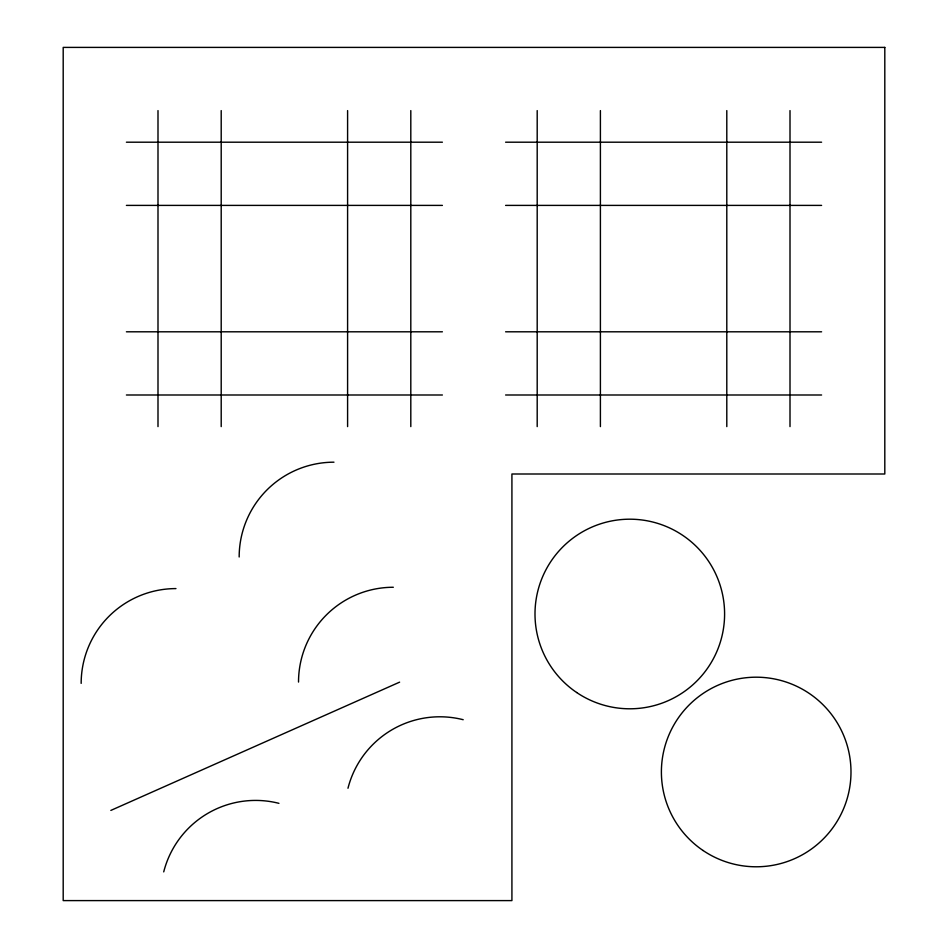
<?xml version="1.0" encoding="UTF-8"?>
<svg xmlns="http://www.w3.org/2000/svg" width="948" height="948" viewBox="0 0 948 948"><rect width="100%" height="100%" fill="white"/><g stroke="black" fill="none" stroke-linecap="round" stroke-linejoin="round"><path stroke-width="1.42" d="M110.833 810.422L399.618 682.145M126.404 142.2L442.396 142.2M505.604 142.2L821.596 142.2M126.404 205.396L442.396 205.396M505.604 205.396L821.596 205.396M126.404 331.8L442.396 331.8M505.604 331.8L821.596 331.8M126.404 394.996L442.396 394.996M505.604 394.996L821.596 394.996M790.004 110.596L790.004 426.6M726.796 110.596L726.796 426.6M600.404 110.596L600.404 426.6M537.196 110.596L537.196 426.6M410.804 110.596L410.804 426.6M347.596 110.596L347.596 426.6M221.204 110.596L221.204 426.6M157.996 110.596L157.996 426.6M347.975 788.262A94.8 94.8 0 0 1 463.193 719.71M163.72 871.887A94.8 94.8 0 0 1 278.937 803.335M298.525 682.062A94.8 94.8 0 0 1 393.325 587.262M239.169 556.986A94.8 94.8 0 0 1 333.969 462.186M81.161 683.39A94.8 94.8 0 0 1 175.961 588.59M884.804 47.4L63.196 47.4L63.196 900.6L511.92 900.6L511.92 474L884.804 474L884.804 47.4M703.06 850.498A94.8 94.8 0 0 0 850.747 778.758A94.8 94.8 0 0 0 714.768 686.719A94.8 94.8 0 0 0 703.06 850.498M576.657 692.502A94.8 94.8 0 0 0 724.355 620.75A94.8 94.8 0 0 0 588.376 528.723A94.8 94.8 0 0 0 576.657 692.502"/></g></svg>
